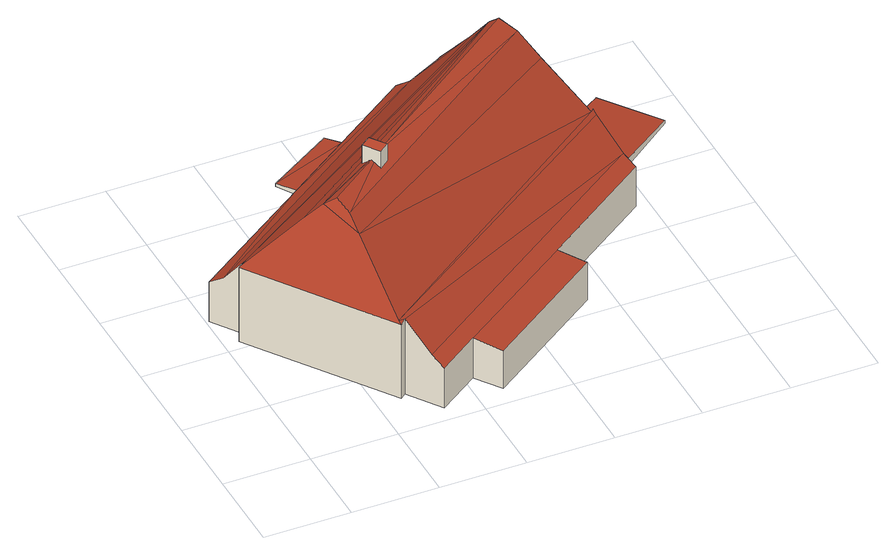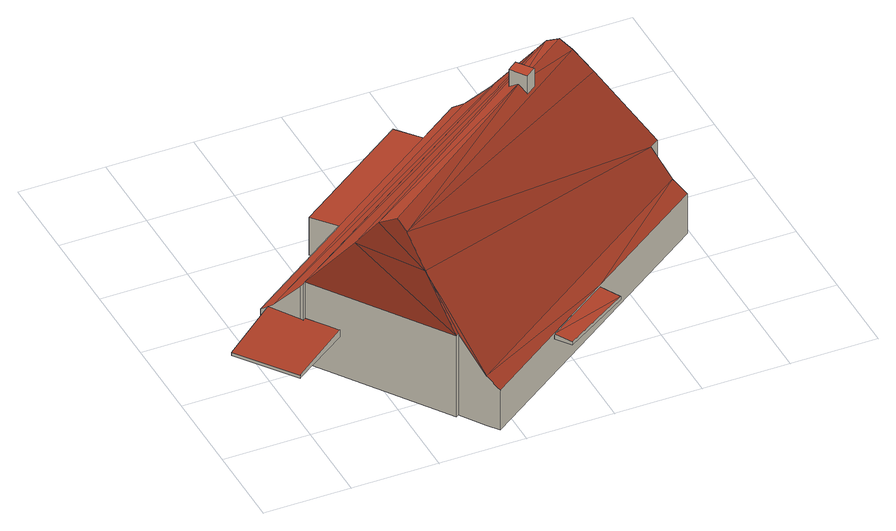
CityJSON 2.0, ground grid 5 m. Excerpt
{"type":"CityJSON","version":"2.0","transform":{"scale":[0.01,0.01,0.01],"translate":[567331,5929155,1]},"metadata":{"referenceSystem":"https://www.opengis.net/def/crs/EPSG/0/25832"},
"CityObjects":{
"building1":{"type":"Building","attributes":{"Grundfläche 2D":"297.657779","Grundhöhe NN":"1.174"},"children":["building1-1","building1-2","building1-3"],"geometry":[{"type":"Solid","lod":"3","boundaries":[[[[0,1,2,3,4,5,6,7]],[[8,9,10,2]],[[10,3,2]],[[8,11,12,9]],[[12,13,9]],[[12,14,13]],[[10,9,15]],[[16,13,14,17]],[[18,14,12]],[[18,19,14]],[[17,19,20,21]],[[14,19,17]],[[22,19,18]],[[23,19,22]],[[24,25,19,23]],[[25,26,27,20]],[[20,19,25]],[[28,29,30]],[[28,20,27]],[[31,32,23]],[[32,24,23]],[[33,24,32]],[[28,27,26,15,9,13]],[[16,34,28,13]],[[21,30,17]],[[30,21,20]],[[35,34,16,36,29]],[[35,29,28,34]],[[36,16,17,30]],[[30,29,36]],[[20,28,30]],[[37,38,6,5]],[[8,2,1,0,7,39,40,41,42]],[[41,40,43,44,45,11,8,42]],[[11,45,44,43,46,12]],[[18,12,46,47]],[[22,18,47,48]],[[49,31,23,22,48,50]],[[33,32,31,49,51]],[[25,24,33,51,52]],[[26,25,52,53]],[[15,26,53,54]],[[10,15,54,55]],[[4,3,10,55,56]],[[4,56,57,5]],[[6,58,39,7]],[[37,5,57,59]],[[38,37,59,60]],[[6,38,60,58]],[[50,48,47,46,43,40,39,58,60,59,57,56,55,54,53,52,51,49]]]],"semantics":{"surfaces":[{"type":"RoofSurface"},{"type":"WallSurface"},{"type":"GroundSurface"}],"values":[[0,0,0,0,0,0,0,0,0,0,0,0,0,0,0,0,0,0,0,0,0,0,0,0,0,0,0,0,0,0,0,0,1,1,1,1,1,1,1,1,1,1,1,1,1,1,1,1,1,2]]}}]},
"building1-1":{"type":"BuildingInstallation","parents":["building1"],"geometry":[{"type":"MultiSurface","lod":"3","boundaries":[[[61,62,63,64]],[[61,65,35,36,66,62]],[[66,67,63,62]],[[68,64,63,67,30]],[[68,65,61,64]]],"semantics":{"surfaces":[{"type":"RoofSurface"},{"type":"WallSurface"}],"values":[0,1,1,1,1]}}]},
"building1-2":{"type":"BuildingInstallation","parents":["building1"],"geometry":[{"type":"MultiSurface","lod":"3","boundaries":[[[69,70,71,72,73,74,75,45,76,1]],[[76,45,42]],[[69,0,77,78,70]],[[70,78,79,71]],[[72,71,79,80]],[[80,81,73,72]],[[82,83,75,74]],[[1,0,69]],[[79,78,77,41,44,83,82,81,80]]],"semantics":{"surfaces":[{"type":"RoofSurface"},{"type":"WallSurface"},{"type":"OuterCeilingSurface"}],"values":[0,0,1,1,1,1,1,1,2]}}]},
"building1-3":{"type":"BuildingInstallation","parents":["building1"],"geometry":[{"type":"MultiSurface","lod":"3","boundaries":[[[84,85,86]],[[87,85,84]],[[88,89,86,85]],[[89,90,84,86]],[[90,91,87,84]],[[91,88,85,87]],[[91,90,89,88]]],"semantics":{"surfaces":[{"type":"RoofSurface"},{"type":"WallSurface"},{"type":"OuterCeilingSurface"}],"values":[0,0,1,1,1,1,2]}}]}
},
"vertices":[
[2400,1266,309],[2398,1269,312],[2383,1291,332],[765,161,332],[808,98,275],[1051,268,275],[1760,762,275],[2425,1227,275],[2294,1428,517],[635,280,517],[673,292,505],[2284,1448,545],[2267,1433,542],[546,571,905],[2059,1599,845],[640,264,497],[525,643,999],[1960,1675,999],[1752,2180,545],[1819,1945,825],[1861,1809,999],[1888,1749,1055],[1737,2169,545],[1642,2308,337],[67,1200,337],[140,1096,497],[86,1059,497],[347,843,880],[433,770,999],[842,983,1055],[843,983,1055],[1594,2376,275],[756,1791,275],[15,1275,275],[487,722,1055],[784,940,1055],[793,929,1046],[1155,120,262],[1864,614,262],[2425,1227,17],[2294,1428,17],[2294,1428,265],[2294,1428,312],[2284,1448,17],[2284,1448,265],[2284,1448,311],[2267,1433,17],[1752,2180,17],[1737,2169,17],[1594,2376,17],[1642,2308,17],[15,1275,17],[140,1096,17],[86,1059,17],[640,264,17],[673,292,17],[808,98,17],[1051,268,17],[1760,762,17],[1155,120,17],[1864,614,17],
[752,984,1130],[818,895,1130],[876,938,1130],[810,1027,1130],[752,984,1012],[818,895,1020],[876,938,1021],[810,1027,1011],
[2400,1266,312],[2721,1508,285],[2481,1834,285],[2479,1833,285],[2149,1604,312],[2199,1532,312],[2271,1437,312],[2298,1423,312],[2400,1266,265],[2721,1508,265],[2481,1834,265],[2479,1833,265],[2149,1604,265],[2199,1532,265],[2271,1437,265],
[687,1901,262],[1137,2058,272],[1077,2144,262],[756,1791,272],[1137,2058,242],[1077,2144,242],[687,1901,242],[756,1791,242]
]}
